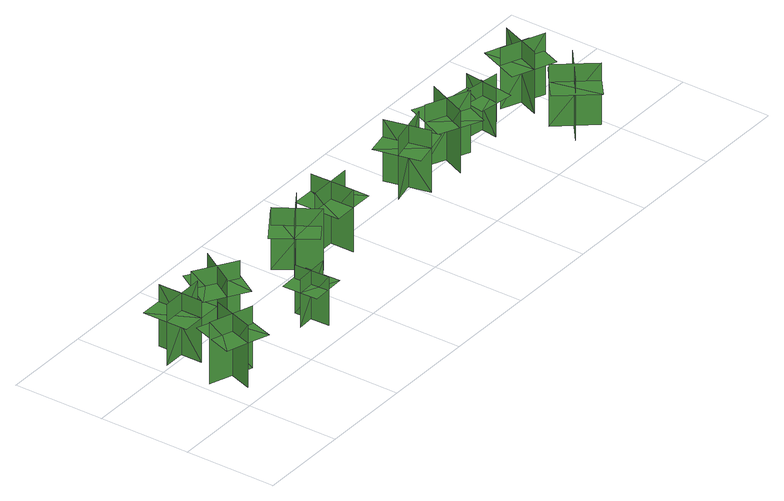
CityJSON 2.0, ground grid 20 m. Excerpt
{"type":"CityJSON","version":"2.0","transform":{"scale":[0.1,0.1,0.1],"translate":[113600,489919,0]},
"CityObjects":{
"tree1":{"type":"SolitaryVegetationObject","geometry":[{"type":"MultiSurface","lod":"1","boundaries":[[[0,1,2]],[[0,2,3]],[[4,5,6]],[[4,6,7]],[[8,9,10]],[[8,10,11]],[[8,11,12]],[[8,12,13]]]}]},
"tree2":{"type":"SolitaryVegetationObject","geometry":[{"type":"MultiSurface","lod":"1","boundaries":[[[14,15,16]],[[14,16,17]],[[18,19,20]],[[18,20,21]],[[22,23,24]],[[22,24,25]],[[22,25,26]],[[22,26,27]]]}]},
"tree3":{"type":"SolitaryVegetationObject","geometry":[{"type":"MultiSurface","lod":"1","boundaries":[[[28,29,30]],[[28,30,31]],[[32,33,34]],[[32,34,35]],[[36,37,38]],[[36,38,39]],[[36,39,40]],[[36,40,41]]]}]},
"tree4":{"type":"SolitaryVegetationObject","geometry":[{"type":"MultiSurface","lod":"1","boundaries":[[[42,43,44]],[[42,44,45]],[[46,47,48]],[[46,48,49]],[[50,51,52]],[[50,52,53]],[[50,53,54]],[[50,54,55]]]}]},
"tree5":{"type":"SolitaryVegetationObject","geometry":[{"type":"MultiSurface","lod":"1","boundaries":[[[56,57,58]],[[56,58,59]],[[60,61,62]],[[60,62,63]],[[64,65,66]],[[64,66,67]],[[64,67,68]],[[64,68,69]]]}]},
"tree6":{"type":"SolitaryVegetationObject","geometry":[{"type":"MultiSurface","lod":"1","boundaries":[[[70,71,72]],[[70,72,73]],[[74,75,76]],[[74,76,77]],[[78,79,80]],[[78,80,81]],[[78,81,82]],[[78,82,83]]]}]},
"tree7":{"type":"SolitaryVegetationObject","geometry":[{"type":"MultiSurface","lod":"1","boundaries":[[[84,85,86]],[[84,86,87]],[[88,89,90]],[[88,90,91]],[[92,93,94]],[[92,94,95]],[[92,95,96]],[[92,96,97]]]}]},
"tree8":{"type":"SolitaryVegetationObject","geometry":[{"type":"MultiSurface","lod":"1","boundaries":[[[98,99,100]],[[98,100,101]],[[102,103,104]],[[102,104,105]],[[106,107,108]],[[106,108,109]],[[106,109,110]],[[106,110,111]]]}]},
"tree9":{"type":"SolitaryVegetationObject","geometry":[{"type":"MultiSurface","lod":"1","boundaries":[[[112,113,114]],[[112,114,115]],[[116,117,118]],[[116,118,119]],[[120,121,122]],[[120,122,123]],[[120,123,124]],[[120,124,125]]]}]},
"tree10":{"type":"SolitaryVegetationObject","geometry":[{"type":"MultiSurface","lod":"1","boundaries":[[[126,127,128]],[[126,128,129]],[[130,131,132]],[[130,132,133]],[[134,135,136]],[[134,136,137]],[[134,137,138]],[[134,138,139]]]}]},
"tree11":{"type":"SolitaryVegetationObject","geometry":[{"type":"MultiSurface","lod":"1","boundaries":[[[140,141,142]],[[140,142,143]],[[144,145,146]],[[144,146,147]],[[148,149,150]],[[148,150,151]],[[148,151,152]],[[148,152,153]]]}]}
},
"vertices":[
[110,72,10],[16,104,10],[16,104,149],[110,72,149],[81,132,10],[49,38,10],[49,38,149],[81,132,149],[81,132,110],[34,148,110],[2,54,110],[49,38,110],[96,22,110],[128,116,110],
[24,209,8],[124,210,8],[124,210,146],[24,209,146],[72,163,8],[71,262,8],[71,262,146],[72,163,146],[72,163,108],[121,163,108],[120,263,108],[71,262,108],[21,262,108],[22,162,108],
[226,185,9],[141,238,9],[141,238,148],[226,185,148],[211,250,9],[158,166,9],[158,166,148],[211,250,148],[211,250,109],[169,277,109],[116,192,109],[158,166,109],[201,139,109],[254,224,109],
[314,120,9],[317,43,9],[317,43,117],[314,120,117],[279,82,9],[356,85,9],[356,85,117],[279,82,117],[279,82,87],[280,44,87],[358,47,87],[356,85,87],[355,124,87],[277,121,87],
[409,245,11],[463,162,11],[463,162,150],[409,245,150],[395,180,11],[478,235,11],[478,235,150],[395,180,150],[395,180,111],[422,139,111],[505,193,111],[478,235,111],[451,276,111],[367,222,111],
[597,208,10],[498,207,10],[498,207,149],[597,208,149],[550,254,10],[551,155,10],[551,155,149],[550,254,149],[550,254,110],[500,254,110],[501,154,110],[551,155,110],[601,155,110],[600,255,110],
[752,195,9],[849,217,9],[849,217,148],[752,195,148],[808,159,9],[786,256,9],[786,256,148],[808,159,148],[808,159,109],[856,170,109],[834,267,109],[786,256,109],[737,246,109],[759,148,109],
[936,245,9],[895,154,9],[895,154,148],[936,245,148],[874,221,9],[965,181,9],[965,181,148],[874,221,148],[874,221,109],[853,176,109],[944,135,109],[965,181,109],[985,226,109],[894,267,109],
[1034,171,12],[1045,248,12],[1045,248,120],[1034,171,120],[1076,201,12],[999,213,12],[999,213,120],[1076,201,120],[1076,201,89],[1081,240,89],[1005,251,89],[999,213,89],[993,175,89],[1070,163,89],
[1193,108,8],[1116,45,8],[1116,45,147],[1193,108,147],[1127,115,8],[1190,38,8],[1190,38,147],[1127,115,147],[1127,115,108],[1089,83,108],[1152,6,108],[1190,38,108],[1229,69,108],[1166,146,108],
[1117,221,12],[1209,183,12],[1209,183,150],[1117,221,150],[1142,160,12],[1180,252,12],[1180,252,150],[1142,160,150],[1142,160,111],[1188,141,111],[1226,233,111],[1180,252,111],[1134,271,111],[1096,179,111]
]}
